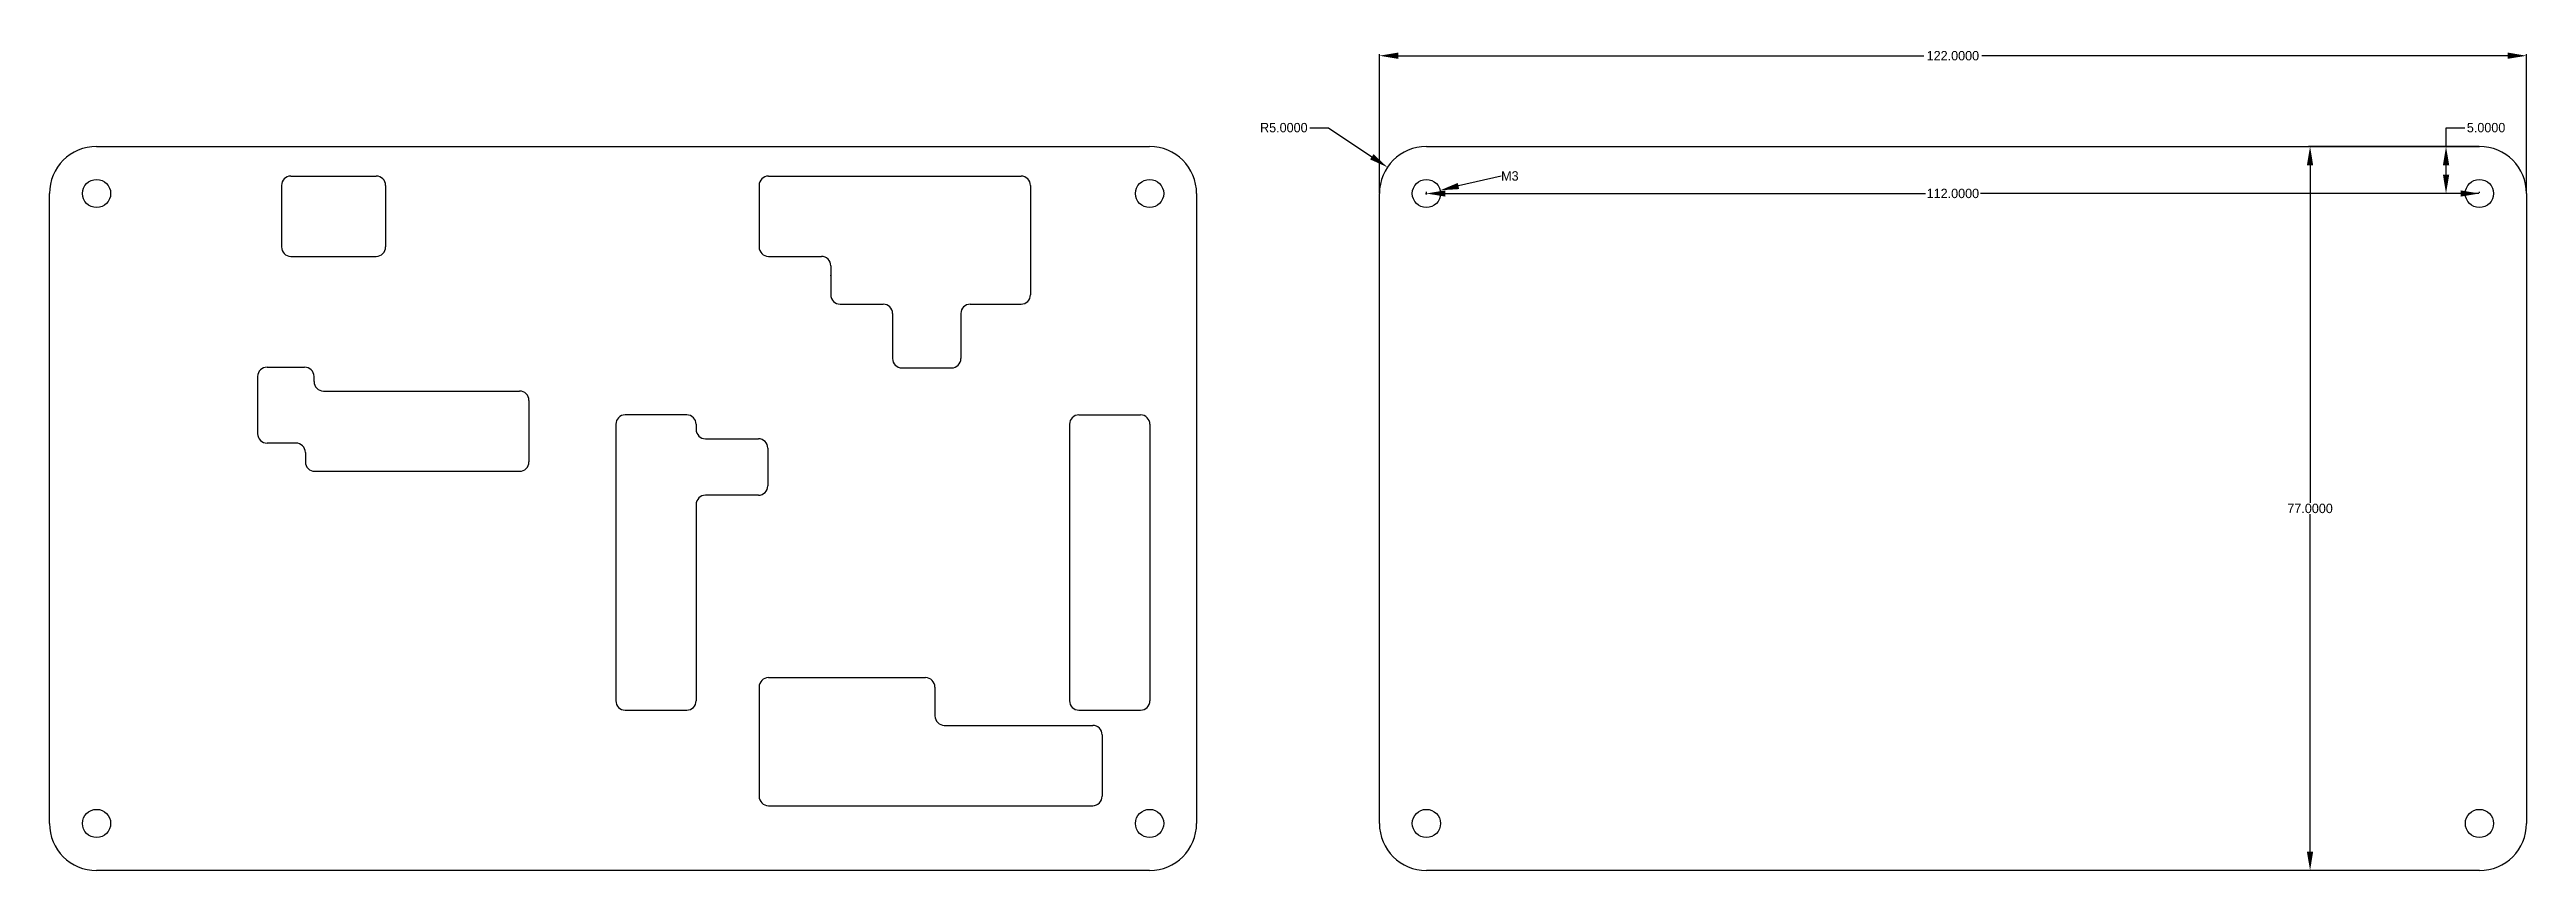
# Model space of a CAD drawing. Extents: x 59 to 322, y -176 to -89.
import ezdxf

# ---------------------------------------------------------------- set-up
doc = ezdxf.new("R2010")
doc.units = 0
doc.header["$MEASUREMENT"] = 0
doc.layers.get('0').update_dxf_attribs({"linetype": 'CONTINUOUS'})
doc.layers.get('Defpoints').update_dxf_attribs({"linetype": 'CONTINUOUS'})
doc.dimstyles.get("Standard").update_dxf_attribs({"dimtxt": 1, "dimasz": 2, "dimexe": 0.18, "dimexo": 0.0625, "dimgap": 0.09, "dimtad": 0, "dimtih": 1, "dimtoh": 1, "dimdec": 4, "dimzin": 0, "dimdsep": 46, "dimtxsty": 'Standard', "dimcen": 0.09, "dimadec": 0, "dimazin": 0, "dimtfac": 1, "dimtdec": 4, "dimtofl": 0, "dimtmove": 0, "dimatfit": 3, "dimfxl": 1, "dimtolj": 1, "dimtzin": 0, "dimarcsym": 0})

# ---------------------------------------------------------------- blocks, each defined once
blk = doc.blocks.new('*D1')
at = {"color": 0, "linetype": 'Continuous', "lineweight": -2}
for p, q in [((313.89, -99), (313.89, -97)), ((313.89, -97), (315.89, -97)), ((317.38, -99), (313.71, -99)), ((313.89, -102), (313.89, -101)), ((317.38, -104), (313.71, -104))]:
    blk.add_line(p, q, dxfattribs=at)
at = {"color": 0, "linetype": 'Continuous'}
for points in [[(313.56, -101), (314.23, -101), (313.89, -99)], [(313.56, -102), (314.23, -102), (313.89, -104)]]:
    blk.add_solid(points, dxfattribs=at)
at = {"layer": 'Defpoints', "color": 0, "linetype": 'Continuous'}
for p in [(313.89, -99), (317.44, -99), (317.44, -104)]:
    blk.add_point(p, dxfattribs=at)
at = {"color": 0, "linetype": 'Continuous', "insert": (318.15, -97), "char_height": 1, "attachment_point": 5}
blk.add_mtext('\\A1;5.0000', dxfattribs=at)
blk = doc.blocks.new('*D49')
at = {"color": 0, "linetype": 'Continuous', "lineweight": -2}
for p, q in [((213.39, -102.14), (208.85, -103.2)), ((205.35, -104), (205.53, -104)), ((205.44, -104.09), (205.44, -103.91))]:
    blk.add_line(p, q, dxfattribs=at)
at = {"color": 0, "linetype": 'Continuous'}
blk.add_solid([(208.78, -102.88), (208.93, -103.53), (206.91, -103.66)], dxfattribs=at)
at = {"layer": 'Defpoints', "color": 0, "linetype": 'Continuous'}
for p in [(203.98, -104.34), (206.91, -103.66)]:
    blk.add_point(p, dxfattribs=at)
at = {"color": 0, "linetype": 'Continuous', "insert": (214.32, -102.14), "char_height": 1, "attachment_point": 5}
blk.add_mtext('\\A1;M3', dxfattribs=at)
blk = doc.blocks.new('*D50')
at = {"color": 0, "linetype": 'Continuous', "lineweight": -2}
for p, q in [((205.44, -103.94), (205.44, -103.82)), ((207.44, -104), (258.52, -104)), ((315.44, -104), (264.37, -104)), ((317.44, -103.94), (317.44, -103.82))]:
    blk.add_line(p, q, dxfattribs=at)
at = {"color": 0, "linetype": 'Continuous'}
for points in [[(207.44, -103.67), (207.44, -104.33), (205.44, -104)], [(315.44, -103.67), (315.44, -104.33), (317.44, -104)]]:
    blk.add_solid(points, dxfattribs=at)
at = {"layer": 'Defpoints', "color": 0, "linetype": 'Continuous'}
for p in [(205.44, -104), (317.44, -104), (317.44, -104)]:
    blk.add_point(p, dxfattribs=at)
at = {"color": 0, "linetype": 'Continuous', "insert": (261.44, -104), "char_height": 1, "attachment_point": 5}
blk.add_mtext('\\A1;112.0000', dxfattribs=at)
blk = doc.blocks.new('*D51')
at = {"color": 0, "linetype": 'Continuous', "lineweight": -2}
for p, q in [((200.44, -103.94), (200.44, -89.17)), ((202.44, -89.35), (258.35, -89.35)), ((320.44, -89.35), (264.53, -89.35)), ((322.44, -103.94), (322.44, -89.17))]:
    blk.add_line(p, q, dxfattribs=at)
at = {"color": 0, "linetype": 'Continuous'}
for points in [[(202.44, -89.01), (202.44, -89.68), (200.44, -89.35)], [(320.44, -89.01), (320.44, -89.68), (322.44, -89.35)]]:
    blk.add_solid(points, dxfattribs=at)
at = {"layer": 'Defpoints', "color": 0, "linetype": 'Continuous'}
for p in [(322.44, -89.35), (200.44, -104), (322.44, -104)]:
    blk.add_point(p, dxfattribs=at)
at = {"color": 0, "linetype": 'Continuous', "insert": (261.44, -89.35), "char_height": 1, "attachment_point": 5}
blk.add_mtext('\\A1;122.0000', dxfattribs=at)
blk = doc.blocks.new('*D52')
at = {"color": 0, "linetype": 'Continuous', "lineweight": -2}
for p, q in [((317.32, -99), (299.25, -99)), ((299.43, -101), (299.43, -136.91)), ((299.43, -174), (299.43, -138.09)), ((317.32, -176), (299.25, -176))]:
    blk.add_line(p, q, dxfattribs=at)
at = {"color": 0, "linetype": 'Continuous'}
for points in [[(299.09, -101), (299.76, -101), (299.43, -99)], [(299.09, -174), (299.76, -174), (299.43, -176)]]:
    blk.add_solid(points, dxfattribs=at)
at = {"layer": 'Defpoints', "color": 0, "linetype": 'Continuous'}
for p in [(317.38, -99), (299.43, -176), (317.38, -176)]:
    blk.add_point(p, dxfattribs=at)
at = {"color": 0, "linetype": 'Continuous', "insert": (299.43, -137.5), "char_height": 1, "attachment_point": 5}
blk.add_mtext('\\A1;77.0000', dxfattribs=at)
blk = doc.blocks.new('*D53')
at = {"color": 0, "linetype": 'Continuous', "lineweight": -2}
for p, q in [((193.04, -97), (195.04, -97)), ((195.04, -97), (199.64, -100.09)), ((205.35, -104), (205.53, -104)), ((205.44, -104.09), (205.44, -103.91))]:
    blk.add_line(p, q, dxfattribs=at)
at = {"color": 0, "linetype": 'Continuous'}
blk.add_solid([(199.82, -99.82), (199.45, -100.37), (201.3, -101.21)], dxfattribs=at)
at = {"layer": 'Defpoints', "color": 0, "linetype": 'Continuous'}
for p in [(201.3, -101.21), (205.44, -104)]:
    blk.add_point(p, dxfattribs=at)
at = {"color": 0, "linetype": 'Continuous', "insert": (190.28, -97), "char_height": 1, "attachment_point": 5}
blk.add_mtext('\\A1;R5.0000', dxfattribs=at)

msp = doc.modelspace()

# ---------------------------------------------------------------- linework, layer by layer
at = {"linetype": 'Continuous'}
for p, q in [((64, -99), (176, -99)), ((64, -99), (64, -99)), ((176, -99), (176, -99)), ((205.44482, -99), (317.44482, -99)), ((205.44482, -99), (205.44482, -99)), ((317.44482, -99), (317.44482, -99)), ((84.67, -102.15), (93.75, -102.15)), ((135.47, -102.15), (162.33, -102.15)), ((59, -171), (59, -104)), ((59, -104), (59, -104)), ((83.67, -103.15), (83.67, -109.69)), ((94.75, -103.15), (94.75, -109.69)), ((134.47, -103.15), (134.47, -109.69)), ((163.33, -103.15), (163.33, -114.77)), ((181, -104), (181, -171)), ((181, -104), (181, -104)), ((200.44482, -171), (200.44482, -104)), ((200.44482, -104), (200.44482, -104)), ((322.44482, -104), (322.44482, -171)), ((322.44482, -104), (322.44482, -104)), ((84.67, -110.69), (93.75, -110.69)), ((135.47, -110.69), (141.09, -110.69)), ((136.47, -110.69), (137.47, -110.69)), ((142.09, -111.69), (142.09, -114.77)), ((142.09, -112.77), (142.09, -112.69)), ((143.09, -115.77), (147.663, -115.77)), ((156.933, -115.77), (162.33, -115.77)), ((148.663, -116.77), (148.663, -121.547)), ((155.933, -116.77), (155.933, -121.547)), ((148.663, -119.547), (148.663, -120.547)), ((155.933, -119.547), (155.933, -120.547)), ((81.13, -123.47), (81.13, -129.55)), ((82.13, -122.47), (86.13, -122.47)), ((87.13, -124.01), (87.13, -123.47)), ((149.663, -122.547), (154.933, -122.547)), ((88.13, -125.01), (108.99, -125.01)), ((109.99, -126.01), (109.99, -132.55)), ((119.23, -128.55), (119.23, -157.95)), ((126.77, -127.55), (120.23, -127.55)), ((127.77, -128.55), (127.77, -129.09)), ((167.49, -128.55), (167.49, -157.95)), ((168.49, -127.55), (175.03, -127.55)), ((176.03, -128.55), (176.03, -157.95)), ((85.21, -130.55), (82.13, -130.55)), ((86.21, -131.55), (86.21, -131.55)), ((86.21, -131.55), (86.21, -132.55)), ((128.77, -130.09), (134.39, -130.09)), ((135.39, -131.09), (135.39, -135.09)), ((87.21, -133.55), (108.99, -133.55)), ((134.39, -136.09), (128.77, -136.09)), ((127.77, -137.09), (127.77, -157.95)), ((134.47, -156.49), (134.47, -168.11)), ((135.47, -155.49), (152.17, -155.49)), ((153.17, -156.49), (153.17, -159.57)), ((120.23, -158.95), (126.77, -158.95)), ((154.17, -160.57), (169.95, -160.57)), ((168.49, -158.95), (175.03, -158.95)), ((170.95, -161.57), (170.95, -168.11)), ((59, -171), (59, -171)), ((135.47, -169.11), (169.95, -169.11)), ((181, -171), (181, -171)), ((200.44482, -171), (200.44482, -171)), ((322.44482, -171), (322.44482, -171)), ((176, -176), (64, -176)), ((64, -176), (64, -176)), ((176, -176), (176, -176)), ((317.44482, -176), (205.44482, -176)), ((205.44482, -176), (205.44482, -176)), ((317.44482, -176), (317.44482, -176))]:
    msp.add_line(p, q, dxfattribs=at)
for centre in [(64, -104), (176, -104), (205.44482, -104), (317.44482, -104), (64, -171), (176, -171), (205.44482, -171), (317.44482, -171)]:
    msp.add_circle(centre, 1.5, dxfattribs=at)
for centre, radius, start, end in [((64, -104), 5, 90, 180), ((176, -104), 5, 0, 90), ((205.44482, -104), 5, 90, 180), ((317.44482, -104), 5, 0, 90), ((84.67, -103.15), 1, 90, 180), ((93.75, -103.15), 1, 0, 90), ((135.47, -103.15), 1, 90, 180), ((162.33, -103.15), 1, 0, 90), ((84.67, -109.69), 1, 180, 270), ((93.75, -109.69), 1, 270, 0), ((135.47, -109.69), 1, 180, 270), ((141.09, -111.69), 1, 0, 90), ((143.09, -114.77), 1, 180, 270), ((147.663, -116.77), 1, 0, 90), ((156.933, -116.77), 1, 90, 180), ((162.33, -114.77), 1, 270, 0), ((82.13, -123.47), 1, 90, 180), ((86.13, -123.47), 1, 0, 90), ((149.663, -121.547), 1, 180, 270), ((154.933, -121.547), 1, 270, 0), ((88.13, -124.01), 1, 180, 270), ((108.99, -126.01), 1, 0, 90), ((120.23, -128.55), 1, 90, 180), ((126.77, -128.55), 1, 360, 90), ((168.49, -128.55), 1, 90, 180), ((175.03, -128.55), 1, 0, 90), ((82.13, -129.55), 1, 180, 270), ((85.21, -131.55), 1, 0, 90), ((128.77, -129.09), 1, 180, 270), ((134.39, -131.09), 1, 0, 90), ((87.21, -132.55), 1, 180, 270), ((108.99, -132.55), 1, 270, 0), ((128.77, -137.09), 1, 90, 180), ((134.39, -135.09), 1, 270, 360), ((120.23, -157.95), 1, 180, 270), ((126.77, -157.95), 1, 270, 0), ((135.47, -156.49), 1, 90, 180), ((152.17, -156.49), 1, 0, 90), ((168.49, -157.95), 1, 180, 270), ((175.03, -157.95), 1, 270, 0), ((154.17, -159.57), 1, 180, 270), ((169.95, -161.57), 1, 0, 90), ((135.47, -168.11), 1, 180, 270), ((169.95, -168.11), 1, 270, 0), ((64, -171), 5, 180, 270), ((176, -171), 5, 270, 0), ((205.44482, -171), 5, 180, 270), ((317.44482, -171), 5, 270, 0)]:
    msp.add_arc(centre, radius, start, end, dxfattribs=at)

# ---------------------------------------------------------------- dimensions: what is measured, and where the dimension line sits
for base, p1, p2, picture, middle in [((322.44482, -89.34597), (200.44482, -104), (322.44482, -104), '*D51', (261.44482, -89.34597)), ((317.44482, -104), (205.44482, -104), (317.44482, -104), '*D50', (261.44482, -104))]:
    dim = msp.add_linear_dim(base=base, p1=p1, p2=p2, dimstyle='Standard', dxfattribs=at)
    dim.commit()
    dim.dimension.update_dxf_attribs({"geometry": picture, "text_midpoint": middle})
dim = msp.add_radius_dim(center=(205.44482, -104), mpoint=(201.29633, -101.20894), dimstyle='Standard', dxfattribs=at)
dim.commit()
dim.dimension.update_dxf_attribs({"geometry": '*D53', "text_midpoint": (190.28325, -96.99971), "dimtype": 164})
for base, p1, p2, picture, middle in [((313.8949, -99), (317.44482, -104), (317.44482, -99), '*D1', (318.15156, -97)), ((299.42825, -176), (317.38232, -99), (317.38232, -176), '*D52', (299.42825, -137.5))]:
    dim = msp.add_linear_dim(base=base, p1=p1, p2=p2, angle=90, dimstyle='Standard', dxfattribs=at)
    dim.commit()
    dim.dimension.update_dxf_attribs({"geometry": picture, "text_midpoint": middle})
dim = msp.add_diameter_dim_2p(p1=(203.98418, -104.34136), p2=(206.90546, -103.65864), text='M3', dimstyle='Standard', dxfattribs=at)
dim.commit()
dim.dimension.update_dxf_attribs({"geometry": '*D49', "text_midpoint": (213.39301, -102.14245), "dimtype": 163})

doc.saveas('drawing.dxf')
